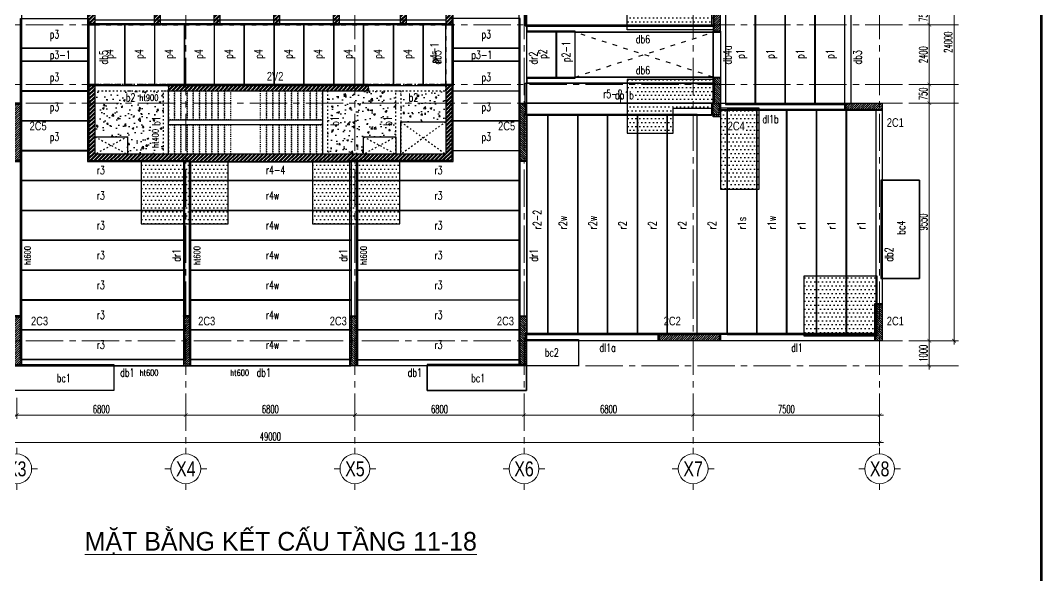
# Model space of a CAD drawing. Header units: inches. Extents: x 702521 to 902657, y -347283 to -213533.
# Drawn here: x 745979 to 787080, y -255398 to -233088 of the extents above; entities that cross this region are included whole.
import ezdxf
from ezdxf.enums import TextEntityAlignment as Align

# ---------------------------------------------------------------- set-up
doc = ezdxf.new("R2010")
doc.units = ezdxf.units.IN
doc.header["$LTSCALE"] = 5
doc.header["$MEASUREMENT"] = 0
for name, pattern in [('ACAD_ISO03W100', [30, 12, -18]), ('CENTER', [2, 1.25, -0.25, 0.25, -0.25]), ('CENTER2', [1.125, 0.75, -0.125, 0.125, -0.125])]:
    doc.linetypes.add(name, pattern=pattern)
doc.layers.get('Defpoints').update_dxf_attribs({"color": 121})
for name, color, linetype, lineweight in [('00-Axes', 9, 'CENTER', 15), ('00-Text', 4, 'Continuous', 20), ('00-XM.Axes', 8, 'CENTER', 15), ('00-XM.Dim', 8, 'Continuous', 15), ('01-Columns', 2, 'Continuous', 25), ('01-Columns-Text', 7, 'Continuous', 20), ('02-Beams', 94, 'Continuous', 25), ('02-Beams-Text', 7, 'Continuous', 20), ('03-Precast', 6, 'Continuous', 25), ('03-Slabs', 5, 'Continuous', 25), ('03-Slabs-Text', 7, 'Continuous', 20)]:
    doc.layers.add(name, color=color, linetype=linetype, lineweight=lineweight)
doc.layers.add('00-Htong', color=9, linetype='Continuous', lineweight=20, plot=False)
doc.styles.add('TDH-CCC-TANG 3-15 S$0$Nam Cong PTS', font='vn_vni.shx', dxfattribs={"width": 0.8})
doc.styles.add('VNAVANTH', font='VHAVAN.TTF')
doc.styles.add('vnsimli 0.7', font='vnsimli.shx', dxfattribs={"width": 0.6})
doc.dimstyles.new('XMT 1-1-150', dxfattribs={"dimscale": 150, "dimtxt": 2.2, "dimasz": 1, "dimexe": 1, "dimexo": 0, "dimgap": 0.5, "dimtad": 1, "dimdec": 0, "dimzin": 0, "dimdsep": 46, "dimtxsty": 'vnsimli 0.7', "dimblk": 'ARCHTICK', "dimcen": 1.5, "dimdle": 1, "dimclrd": 8, "dimclre": 8, "dimclrt": 115, "dimadec": 0, "dimazin": 0, "dimtfac": 1, "dimtdec": 0, "dimtofl": 0, "dimtmove": 0, "dimatfit": 3, "dimfxl": 0.18, "dimtolj": 1, "dimtzin": 0, "dimarcsym": 0})
pattern_1 = [(45, (-731528.65, 291513.07), (-79.549513, 79.549513), []), (45, (-731475.62, 291513.07), (-79.549513, 79.549513), [])]
pattern_2 = [(180, (1512057.3, 0), (-78.125, 156.25), [0, -156.25])]
pattern_3 = [(50, (0, 0), (717.2602, -62.75213), [75, -825]), (355, (0, 0), (-138.7513, 752.1921), [60, -660]), (100.4514, (59.8, -5.2), (578.5094, 689.43954), [63.7402, -701.1421]), (46.1842, (0, 200), (1067.241, -165.519), [112.5, -1237.5]), (96.6356, (88.9, 186.2), (934.6627, 974.1179), [95.6103, -1051.713]), (351.1842, (0, 200), (934.662, 974.1186), [90, -990]), (21, (100, 150), (596.90705, -402.6189), [75, -825]), (326, (100, 150), (243.3153, 725.15005), [60, -660]), (71.4514, (149.74, 116.45), (840.2226, 322.5305), [63.7402, -701.1421]), (37.5, (0, 0), (12.159855, 332.89385), [0, -652, 0, -670, 0, -662.5]), (7.5, (0, 0), (263.06954, 394.41171), [0, -382, 0, -637, 0, -252.5]), (327.5, (-223, 0), (533.82244, -22.55487), [0, -250, 0, -780, 0, -1035]), (317.5, (-323, 0), (583.18617, 100.10498), [0, -325, 0, -518, 0, -735])]

# ---------------------------------------------------------------- blocks, each defined once
blk = doc.blocks.new('_ArchTick')
at = {"color": 0, "linetype": 'ByBlock', "const_width": 0.15}
blk.add_lwpolyline([(-0.5, -0.5), (0.5, 0.5)], dxfattribs=at)
blk = doc.blocks.new('*D238')
at = {"layer": '00-XM.Dim', "color": 8, "lineweight": -2, "ltscale": 2, "transparency": 16777216}
for p, q in [((14300, -1287), (14300, -2137)), ((21100, -1287), (21100, -2137)), ((14150, -1987), (21250, -1987))]:
    blk.add_line(p, q, dxfattribs=at)
at = {"layer": 'Defpoints', "color": 0, "ltscale": 2, "transparency": 16777216}
for p in [(14300, -1287), (21100, -1287), (21100, -1987)]:
    blk.add_point(p, dxfattribs=at)
at = {"layer": '00-XM.Dim', "color": 8, "lineweight": -2, "ltscale": 2, "transparency": 16777216, "xscale": 150, "yscale": 150, "zscale": 150, "rotation": 180}
blk.add_blockref('_ArchTick', (14300, -1987), dxfattribs=at)
at = {"layer": '00-XM.Dim', "color": 8, "lineweight": -2, "ltscale": 2, "transparency": 16777216, "xscale": 150, "yscale": 150, "zscale": 150}
blk.add_blockref('_ArchTick', (21100, -1987), dxfattribs=at)
at = {"layer": '00-XM.Dim', "color": 115, "ltscale": 2, "transparency": 16777216, "insert": (17700, -1747), "char_height": 330, "attachment_point": 5, "style": 'vnsimli 0.7'}
blk.add_mtext('\\A1;6800', dxfattribs=at)
blk = doc.blocks.new('*D239')
at = {"layer": '00-XM.Dim', "color": 8, "lineweight": -2, "ltscale": 2, "transparency": 16777216}
for p, q in [((21100, -1287), (21100, -2137)), ((27900, -1287), (27900, -2137)), ((20950, -1987), (28050, -1987))]:
    blk.add_line(p, q, dxfattribs=at)
at = {"layer": 'Defpoints', "color": 0, "ltscale": 2, "transparency": 16777216}
for p in [(21100, -1287), (27900, -1287), (27900, -1987)]:
    blk.add_point(p, dxfattribs=at)
at = {"layer": '00-XM.Dim', "color": 8, "lineweight": -2, "ltscale": 2, "transparency": 16777216, "xscale": 150, "yscale": 150, "zscale": 150, "rotation": 180}
blk.add_blockref('_ArchTick', (21100, -1987), dxfattribs=at)
at = {"layer": '00-XM.Dim', "color": 8, "lineweight": -2, "ltscale": 2, "transparency": 16777216, "xscale": 150, "yscale": 150, "zscale": 150}
blk.add_blockref('_ArchTick', (27900, -1987), dxfattribs=at)
at = {"layer": '00-XM.Dim', "color": 115, "ltscale": 2, "transparency": 16777216, "insert": (24500, -1747), "char_height": 330, "attachment_point": 5, "style": 'vnsimli 0.7'}
blk.add_mtext('\\A1;6800', dxfattribs=at)
blk = doc.blocks.new('*D240')
at = {"layer": '00-XM.Dim', "color": 8, "lineweight": -2, "ltscale": 2, "transparency": 16777216}
for p, q in [((27900, -1287), (27900, -2137)), ((34700, -1287), (34700, -2137)), ((27750, -1987), (34850, -1987))]:
    blk.add_line(p, q, dxfattribs=at)
at = {"layer": 'Defpoints', "color": 0, "ltscale": 2, "transparency": 16777216}
for p in [(27900, -1287), (34700, -1287), (34700, -1987)]:
    blk.add_point(p, dxfattribs=at)
at = {"layer": '00-XM.Dim', "color": 8, "lineweight": -2, "ltscale": 2, "transparency": 16777216, "xscale": 150, "yscale": 150, "zscale": 150, "rotation": 180}
blk.add_blockref('_ArchTick', (27900, -1987), dxfattribs=at)
at = {"layer": '00-XM.Dim', "color": 8, "lineweight": -2, "ltscale": 2, "transparency": 16777216, "xscale": 150, "yscale": 150, "zscale": 150}
blk.add_blockref('_ArchTick', (34700, -1987), dxfattribs=at)
at = {"layer": '00-XM.Dim', "color": 115, "ltscale": 2, "transparency": 16777216, "insert": (31300, -1747), "char_height": 330, "attachment_point": 5, "style": 'vnsimli 0.7'}
blk.add_mtext('\\A1;6800', dxfattribs=at)
blk = doc.blocks.new('*D241')
at = {"layer": '00-XM.Dim', "color": 8, "lineweight": -2, "ltscale": 2, "transparency": 16777216}
for p, q in [((34700, -1287), (34700, -2137)), ((41500, -1287), (41500, -2137)), ((34550, -1987), (41650, -1987))]:
    blk.add_line(p, q, dxfattribs=at)
at = {"layer": 'Defpoints', "color": 0, "ltscale": 2, "transparency": 16777216}
for p in [(34700, -1287), (41500, -1287), (41500, -1987)]:
    blk.add_point(p, dxfattribs=at)
at = {"layer": '00-XM.Dim', "color": 8, "lineweight": -2, "ltscale": 2, "transparency": 16777216, "xscale": 150, "yscale": 150, "zscale": 150, "rotation": 180}
blk.add_blockref('_ArchTick', (34700, -1987), dxfattribs=at)
at = {"layer": '00-XM.Dim', "color": 8, "lineweight": -2, "ltscale": 2, "transparency": 16777216, "xscale": 150, "yscale": 150, "zscale": 150}
blk.add_blockref('_ArchTick', (41500, -1987), dxfattribs=at)
at = {"layer": '00-XM.Dim', "color": 115, "ltscale": 2, "transparency": 16777216, "insert": (38100, -1747), "char_height": 330, "attachment_point": 5, "style": 'vnsimli 0.7'}
blk.add_mtext('\\A1;6800', dxfattribs=at)
blk = doc.blocks.new('*D242')
at = {"layer": '00-XM.Dim', "color": 8, "lineweight": -2, "ltscale": 2, "transparency": 16777216}
for p, q in [((41500, -1287), (41500, -2137)), ((49000, -1287), (49000, -2137)), ((41350, -1987), (49150, -1987))]:
    blk.add_line(p, q, dxfattribs=at)
at = {"layer": 'Defpoints', "color": 0, "ltscale": 2, "transparency": 16777216}
for p in [(41500, -1287), (49000, -1287), (49000, -1987)]:
    blk.add_point(p, dxfattribs=at)
at = {"layer": '00-XM.Dim', "color": 8, "lineweight": -2, "ltscale": 2, "transparency": 16777216, "xscale": 150, "yscale": 150, "zscale": 150, "rotation": 180}
blk.add_blockref('_ArchTick', (41500, -1987), dxfattribs=at)
at = {"layer": '00-XM.Dim', "color": 8, "lineweight": -2, "ltscale": 2, "transparency": 16777216, "xscale": 150, "yscale": 150, "zscale": 150}
blk.add_blockref('_ArchTick', (49000, -1987), dxfattribs=at)
at = {"layer": '00-XM.Dim', "color": 115, "ltscale": 2, "transparency": 16777216, "insert": (45250, -1747), "char_height": 330, "attachment_point": 5, "style": 'vnsimli 0.7'}
blk.add_mtext('\\A1;7500', dxfattribs=at)
blk = doc.blocks.new('*D243')
at = {"layer": '00-XM.Dim', "color": 8, "lineweight": -2, "ltscale": 2, "transparency": 16777216}
for p, q in [((0, -2596), (0, -3237)), ((49000, -2596), (49000, -3237)), ((-150, -3087), (49150, -3087))]:
    blk.add_line(p, q, dxfattribs=at)
at = {"layer": 'Defpoints', "color": 0, "ltscale": 2, "transparency": 16777216}
for p in [(0, -2596), (49000, -2596), (49000, -3087)]:
    blk.add_point(p, dxfattribs=at)
at = {"layer": '00-XM.Dim', "color": 8, "lineweight": -2, "ltscale": 2, "transparency": 16777216, "xscale": 150, "yscale": 150, "zscale": 150, "rotation": 180}
blk.add_blockref('_ArchTick', (0, -3087), dxfattribs=at)
at = {"layer": '00-XM.Dim', "color": 8, "lineweight": -2, "ltscale": 2, "transparency": 16777216, "xscale": 150, "yscale": 150, "zscale": 150}
blk.add_blockref('_ArchTick', (49000, -3087), dxfattribs=at)
at = {"layer": '00-XM.Dim', "color": 115, "ltscale": 2, "transparency": 16777216, "insert": (24500, -2847), "char_height": 330, "attachment_point": 5, "style": 'vnsimli 0.7'}
blk.add_mtext('\\A1;49000', dxfattribs=at)
blk = doc.blocks.new('*D260')
at = {"layer": '00-XM.Dim', "color": 8, "lineweight": -2, "ltscale": 2, "transparency": 16777216}
for p, q in [((50295, 1000), (51145, 1000)), ((50995, -150), (50995, 1150)), ((50295, 0), (51145, 0))]:
    blk.add_line(p, q, dxfattribs=at)
at = {"layer": 'Defpoints', "color": 0, "ltscale": 2, "transparency": 16777216}
for p in [(50295, 1000), (50995, 1000), (50295, 0)]:
    blk.add_point(p, dxfattribs=at)
at = {"layer": '00-XM.Dim', "color": 8, "lineweight": -2, "ltscale": 2, "transparency": 16777216, "xscale": 150, "yscale": 150, "zscale": 150}
for p, rotation in [((50995, 1000), 90), ((50995, 0), 270)]:
    blk.add_blockref('_ArchTick', p, dxfattribs=dict(at, rotation=rotation))
at = {"layer": '00-XM.Dim', "color": 115, "ltscale": 2, "transparency": 16777216, "insert": (50755, 500), "char_height": 330, "attachment_point": 5, "rotation": 90, "style": 'vnsimli 0.7'}
blk.add_mtext('\\A1;1000', dxfattribs=at)
blk = doc.blocks.new('*D261')
at = {"layer": '00-XM.Dim', "color": 8, "lineweight": -2, "ltscale": 2, "transparency": 16777216}
for p, q in [((50995, 850), (50995, 10700)), ((50295, 10550), (51145, 10550)), ((50295, 1000), (51145, 1000))]:
    blk.add_line(p, q, dxfattribs=at)
at = {"layer": 'Defpoints', "color": 0, "ltscale": 2, "transparency": 16777216}
for p in [(50295, 10550), (50995, 10550), (50295, 1000)]:
    blk.add_point(p, dxfattribs=at)
at = {"layer": '00-XM.Dim', "color": 8, "lineweight": -2, "ltscale": 2, "transparency": 16777216, "xscale": 150, "yscale": 150, "zscale": 150}
for p, rotation in [((50995, 10550), 90), ((50995, 1000), 270)]:
    blk.add_blockref('_ArchTick', p, dxfattribs=dict(at, rotation=rotation))
at = {"layer": '00-XM.Dim', "color": 115, "ltscale": 2, "transparency": 16777216, "insert": (50755, 5775), "char_height": 330, "attachment_point": 5, "rotation": 90, "style": 'vnsimli 0.7'}
blk.add_mtext('\\A1;9550', dxfattribs=at)
blk = doc.blocks.new('*D262')
at = {"layer": '00-XM.Dim', "color": 8, "lineweight": -2, "ltscale": 2, "transparency": 16777216}
for p, q in [((50295, 11300), (51145, 11300)), ((50995, 10400), (50995, 11450)), ((50295, 10550), (51145, 10550))]:
    blk.add_line(p, q, dxfattribs=at)
at = {"layer": 'Defpoints', "color": 0, "ltscale": 2, "transparency": 16777216}
for p in [(50295, 11300), (50995, 11300), (50295, 10550)]:
    blk.add_point(p, dxfattribs=at)
at = {"layer": '00-XM.Dim', "color": 8, "lineweight": -2, "ltscale": 2, "transparency": 16777216, "xscale": 150, "yscale": 150, "zscale": 150}
for p, rotation in [((50995, 11300), 90), ((50995, 10550), 270)]:
    blk.add_blockref('_ArchTick', p, dxfattribs=dict(at, rotation=rotation))
at = {"layer": '00-XM.Dim', "color": 115, "ltscale": 2, "transparency": 16777216, "insert": (50755, 10925), "char_height": 330, "attachment_point": 5, "rotation": 90, "style": 'vnsimli 0.7'}
blk.add_mtext('\\A1;750', dxfattribs=at)
blk = doc.blocks.new('*D263')
at = {"layer": '00-XM.Dim', "color": 8, "lineweight": -2, "ltscale": 2, "transparency": 16777216}
for p, q in [((50295, 13700), (51145, 13700)), ((50995, 11150), (50995, 13850)), ((50295, 11300), (51145, 11300))]:
    blk.add_line(p, q, dxfattribs=at)
at = {"layer": 'Defpoints', "color": 0, "ltscale": 2, "transparency": 16777216}
for p in [(50295, 13700), (50995, 13700), (50295, 11300)]:
    blk.add_point(p, dxfattribs=at)
at = {"layer": '00-XM.Dim', "color": 8, "lineweight": -2, "ltscale": 2, "transparency": 16777216, "xscale": 150, "yscale": 150, "zscale": 150}
for p, rotation in [((50995, 13700), 90), ((50995, 11300), 270)]:
    blk.add_blockref('_ArchTick', p, dxfattribs=dict(at, rotation=rotation))
at = {"layer": '00-XM.Dim', "color": 115, "ltscale": 2, "transparency": 16777216, "insert": (50755, 12500), "char_height": 330, "attachment_point": 5, "rotation": 90, "style": 'vnsimli 0.7'}
blk.add_mtext('\\A1;2400', dxfattribs=at)
blk = doc.blocks.new('*D264')
at = {"layer": '00-XM.Dim', "color": 8, "lineweight": -2, "ltscale": 2, "transparency": 16777216}
for p, q in [((50295, 14450), (51145, 14450)), ((50995, 13550), (50995, 14600)), ((50295, 13700), (51145, 13700))]:
    blk.add_line(p, q, dxfattribs=at)
at = {"layer": 'Defpoints', "color": 0, "ltscale": 2, "transparency": 16777216}
for p in [(50295, 14450), (50995, 14450), (50295, 13700)]:
    blk.add_point(p, dxfattribs=at)
at = {"layer": '00-XM.Dim', "color": 8, "lineweight": -2, "ltscale": 2, "transparency": 16777216, "xscale": 150, "yscale": 150, "zscale": 150}
for p, rotation in [((50995, 14450), 90), ((50995, 13700), 270)]:
    blk.add_blockref('_ArchTick', p, dxfattribs=dict(at, rotation=rotation))
at = {"layer": '00-XM.Dim', "color": 115, "ltscale": 2, "transparency": 16777216, "insert": (50755, 14075), "char_height": 330, "attachment_point": 5, "rotation": 90, "style": 'vnsimli 0.7'}
blk.add_mtext('\\A1;750', dxfattribs=at)
blk = doc.blocks.new('*D267')
at = {"layer": '00-XM.Dim', "color": 8, "lineweight": -2, "ltscale": 2, "transparency": 16777216}
for p, q in [((51995, 850), (51995, 25150)), ((52171, 25000), (51845, 25000)), ((52171, 1000), (51845, 1000))]:
    blk.add_line(p, q, dxfattribs=at)
at = {"layer": 'Defpoints', "color": 0, "ltscale": 2, "transparency": 16777216}
for p in [(51995, 25000), (52171, 25000), (52171, 1000)]:
    blk.add_point(p, dxfattribs=at)
at = {"layer": '00-XM.Dim', "color": 8, "lineweight": -2, "ltscale": 2, "transparency": 16777216, "xscale": 150, "yscale": 150, "zscale": 150}
for p, rotation in [((51995, 25000), 90), ((51995, 1000), 270)]:
    blk.add_blockref('_ArchTick', p, dxfattribs=dict(at, rotation=rotation))
at = {"layer": '00-XM.Dim', "color": 115, "ltscale": 2, "transparency": 16777216, "insert": (51755, 13000), "char_height": 330, "attachment_point": 5, "rotation": 90, "style": 'vnsimli 0.7'}
blk.add_mtext('\\A1;24000', dxfattribs=at)
blk = doc.blocks.new('TDH-CCC-TANG 3-15 S$0$KH')
for p, q in [((0, 700), (0, 500)), ((-500, 0), (-700, 0)), ((700, 0), (500, 0)), ((0, -500), (0, -700))]:
    blk.add_line(p, q)
at = {"extrusion": (0, 0, -1)}
blk.add_ellipse((0, 0), major_axis=(-500, 0), ratio=1, start_param=-0.000041, end_param=6.283144, dxfattribs=at)
at = {"color": 1, "style": 'TDH-CCC-TANG 3-15 S$0$Nam Cong PTS', "width": 0.8}
blk.add_attdef('TRUC', text='', height=250, dxfattribs=at).set_placement((0, 0), align=Align.MIDDLE_CENTER)
blk = doc.blocks.new('V3')
at = {"layer": '01-Columns'}
h = blk.add_hatch(dxfattribs=at)
h.set_pattern_fill('ANSI31', color=252, scale=500, style=0)
h.set_pattern_definition([(45, (-6000, -14700), (-44.19417, 44.19417), [])])
h.paths.add_polyline_path([(300, 0), (300, 2000), (0, 2000), (0, 0)])
blk.add_lwpolyline([(300, 0), (300, 2000), (0, 2000), (0, 0)], close=True, dxfattribs=at)
blk = doc.blocks.new('V5')
at = {"layer": '01-Columns'}
h = blk.add_hatch(dxfattribs=at)
h.set_pattern_fill('ANSI31', color=252, scale=500, style=0)
h.set_pattern_definition([(45, (-6000, -14350), (-44.19417, 44.19417), [])])
h.paths.add_polyline_path([(300, 0), (300, 2350), (0, 2350), (0, 0)])
blk.add_lwpolyline([(300, 0), (300, 2350), (0, 2350), (0, 0)], close=True, dxfattribs=at)
blk = doc.blocks.new('v1')
at = {"layer": '01-Columns'}
h = blk.add_hatch(dxfattribs=at)
h.set_pattern_fill('ANSI31', color=252, scale=500, style=0)
h.set_pattern_definition([(45, (-6000, -14700), (-44.19417, 44.19417), [])])
h.paths.add_polyline_path([(300, 0), (300, 1500), (0, 1500), (0, 0)])
blk.add_lwpolyline([(300, 0), (300, 1500), (0, 1500), (0, 0)], close=True, dxfattribs=at)
blk = doc.blocks.new('V2')
at = {"layer": '01-Columns'}
h = blk.add_hatch(dxfattribs=at)
h.set_pattern_fill('ANSI31', color=252, scale=500, angle=-90, style=0)
h.set_pattern_definition([(315, (-14700, 6300), (44.19417, 44.19417), [])])
h.paths.add_polyline_path([(0, 0), (2500, 0), (2500, 300), (0, 300)])
blk.add_lwpolyline([(0, 0), (2500, 0), (2500, 300), (0, 300)], close=True, dxfattribs=at)
blk = doc.blocks.new('MB. 11-18')
at = {"layer": '01-Columns', "ltscale": 2}
h = blk.add_hatch(dxfattribs=at)
h.set_pattern_fill('ANSI32', color=252, scale=300)
h.set_pattern_definition(pattern_1)
h.paths.add_polyline_path([(19825, 16500), (19825, 13700), (20075, 13700), (20075, 16500), (22225, 16500), (22225, 13700), (22475, 13700), (22475, 16500), (24625, 16500), (24625, 13700), (24875, 13700), (24875, 16500), (27025, 16500), (27025, 13700), (27275, 13700), (27275, 16500), (29725, 16500), (29725, 13700), (29975, 13700), (29975, 16500), (31550, 16500), (31550, 13700), (31850, 13700), (31850, 16800), (17150, 16800), (17150, 13700), (17450, 13700), (17450, 16500)])
at = {"layer": '01-Columns'}
h = blk.add_hatch(dxfattribs=at)
h.set_pattern_fill('ANSI31', color=252, scale=500, angle=180, style=0)
h.set_pattern_definition([(45, (36200, -1300), (-44.19417, 44.19417), [])])
h.paths.add_polyline_path([(42600, 13400), (42600, 15000), (42300, 15000), (42300, 13400)])
h = blk.add_hatch(dxfattribs=at)
h.set_pattern_fill('ANSI31', color=252, scale=500, angle=180, style=0)
h.set_pattern_definition([(315, (36200, 26300), (-44.19417, -44.19417), [])])
h.paths.add_polyline_path([(42600, 11600), (42600, 10000), (42300, 10000), (42300, 11600)])
at = {"layer": '01-Columns', "ltscale": 2}
h = blk.add_hatch(dxfattribs=at)
h.set_pattern_fill('ANSI32', color=252, scale=300)
h.set_pattern_definition(pattern_1)
h.paths.add_polyline_path([(17450, 11300), (17150, 11300), (17150, 8200), (31850, 8200), (31850, 11300), (31550, 11300), (31550, 8500), (17450, 8500)])
h = blk.add_hatch(dxfattribs=at)
h.set_pattern_fill('ANSI32', color=252, scale=300)
h.set_pattern_definition(pattern_1)
h.paths.add_polyline_path([(20400, 11300), (20400, 11050), (28450, 11050), (28450, 11300)])
at = {"layer": '00-Axes', "linetype": 'CENTER2', "ltscale": 400}
for p, q in [((21100, 28128.2), (21100, -3307)), ((27900, 28128.2), (27900, -3307)), ((34700, 28128.2), (34700, -3307)), ((41500, 28128.2), (41500, -3307)), ((49000, 28128.2), (49000, -3307)), ((52171.2, 13700), (-3270.6, 13700)), ((52171.2, 11300), (-3270.6, 11300)), ((52171.2, 10550), (-3270.6, 10550)), ((52171.2, 1000), (-3270.6, 1000)), ((52171.2, 0), (-3270.6, 0))]:
    blk.add_line(p, q, dxfattribs=at)
at = {"layer": '01-Columns', "color": 37}
for points in [[(19825, 16500), (19825, 13700), (20075, 13700), (20075, 16500)], [(22225, 16500), (22225, 13700), (22475, 13700), (22475, 16500)], [(24625, 16500), (24625, 13700), (24875, 13700), (24875, 16500)], [(27025, 16500), (27025, 13700), (27275, 13700), (27275, 16500)], [(29725, 16500), (29725, 13700), (29975, 13700), (29975, 16500)], [(31550, 16500), (31550, 13700), (31850, 13700), (31850, 16800)], [(17150, 16800), (17150, 13700), (17450, 13700), (17450, 16500)]]:
    blk.add_lwpolyline(points, dxfattribs=at)
at = {"layer": '01-Columns'}
for points in [[(42600, 13400), (42600, 15000), (42300, 15000), (42300, 13400)], [(42600, 11600), (42600, 10000), (42300, 10000), (42300, 11600)]]:
    blk.add_lwpolyline(points, close=True, dxfattribs=at)
at = {"layer": '01-Columns', "color": 37}
for points in [[(17450, 11300), (17150, 11300), (17150, 8200), (31850, 8200), (31850, 11300), (31550, 11300), (31550, 8500), (17450, 8500)], [(20400, 11300), (20400, 11050), (28450, 11050), (28450, 11300)]]:
    blk.add_lwpolyline(points, close=True, dxfattribs=at)
at = {"layer": '00-Text'}
ref = blk.add_blockref('TDH-CCC-TANG 3-15 S$0$KH', (14300, -4147), dxfattribs=dict(at, xscale=1.199999999953434, yscale=1.200000000011642, zscale=1.2))
ref.add_attrib('TRUC', 'X3', dxfattribs={"layer": '0', "color": 1, "height": 600, "style": 'TDH-CCC-TANG 3-15 S$0$Nam Cong PTS', "width": 0.8}).set_placement((14300, -4147), align=Align.MIDDLE_CENTER)
ref = blk.add_blockref('TDH-CCC-TANG 3-15 S$0$KH', (21100, -4147), dxfattribs=dict(at, xscale=1.199999999953434, yscale=1.200000000011642, zscale=1.2))
ref.add_attrib('TRUC', 'X4', dxfattribs={"layer": '0', "color": 1, "height": 600, "style": 'TDH-CCC-TANG 3-15 S$0$Nam Cong PTS', "width": 0.8}).set_placement((21100, -4147), align=Align.MIDDLE_CENTER)
ref = blk.add_blockref('TDH-CCC-TANG 3-15 S$0$KH', (27900, -4147), dxfattribs=dict(at, xscale=1.199999999953434, yscale=1.200000000011642, zscale=1.2))
ref.add_attrib('TRUC', 'X5', dxfattribs={"layer": '0', "color": 1, "height": 600, "style": 'TDH-CCC-TANG 3-15 S$0$Nam Cong PTS', "width": 0.8}).set_placement((27900, -4147), align=Align.MIDDLE_CENTER)
ref = blk.add_blockref('TDH-CCC-TANG 3-15 S$0$KH', (34700, -4147), dxfattribs=dict(at, xscale=1.199999999953434, yscale=1.200000000011642, zscale=1.2))
ref.add_attrib('TRUC', 'X6', dxfattribs={"layer": '0', "color": 1, "height": 600, "style": 'TDH-CCC-TANG 3-15 S$0$Nam Cong PTS', "width": 0.8}).set_placement((34700, -4147), align=Align.MIDDLE_CENTER)
ref = blk.add_blockref('TDH-CCC-TANG 3-15 S$0$KH', (41500, -4147), dxfattribs=dict(at, xscale=1.199999999953434, yscale=1.200000000011642, zscale=1.2))
ref.add_attrib('TRUC', 'X7', dxfattribs={"layer": '0', "color": 1, "height": 600, "style": 'TDH-CCC-TANG 3-15 S$0$Nam Cong PTS', "width": 0.8}).set_placement((41500, -4147), align=Align.MIDDLE_CENTER)
ref = blk.add_blockref('TDH-CCC-TANG 3-15 S$0$KH', (49000, -4147), dxfattribs=dict(at, xscale=1.199999999953434, yscale=1.200000000011642, zscale=1.2))
ref.add_attrib('TRUC', 'X8', dxfattribs={"layer": '0', "color": 1, "height": 600, "style": 'TDH-CCC-TANG 3-15 S$0$Nam Cong PTS', "width": 0.8}).set_placement((49000, -4147), align=Align.MIDDLE_CENTER)
at = {"layer": '01-Columns'}
for name, p in [('V5', (14200, 8200)), ('V3', (14200, 0)), ('V3', (21000, 0))]:
    blk.add_blockref(name, p, dxfattribs=at)
at = {"layer": '01-Columns', "xscale": -1}
for name, p in [('V5', (34800, 8200)), ('v1', (49100, 1000)), ('V3', (28000, 0)), ('V3', (34800, 0)), ('V2', (42600, 1000))]:
    blk.add_blockref(name, p, dxfattribs=at)
at = {"layer": '01-Columns', "xscale": -1, "rotation": 90}
blk.add_blockref('v1', (49100, 10550), dxfattribs=at)
at = {"layer": '00-XM.Dim', "ltscale": 2}
for base, p1, p2, picture, middle in [((51995.2, 25000), (52171.2, 1000), (52171.2, 25000), '*D267', (51755.2, 13000)), ((50995.4, 14450), (50295.4, 13700), (50295.4, 14450), '*D264', (50755.4, 14075)), ((50995.4, 13700), (50295.4, 11300), (50295.4, 13700), '*D263', (50755.4, 12500)), ((50995.4, 11300), (50295.4, 10550), (50295.4, 11300), '*D262', (50755.4, 10925)), ((50995.4, 10550), (50295.4, 1000), (50295.4, 10550), '*D261', (50755.4, 5775)), ((50995.4, 1000), (50295.4, 0), (50295.4, 1000), '*D260', (50755.4, 500))]:
    dim = blk.add_linear_dim(base=base, p1=p1, p2=p2, angle=90, dimstyle='XMT 1-1-150', dxfattribs=at)
    dim.commit()
    dim.dimension.update_dxf_attribs({"geometry": picture, "text_midpoint": middle})
for base, p1, p2, picture, middle in [((21100, -1987), (14300, -1287), (21100, -1287), '*D238', (17700, -1747)), ((27900, -1987), (21100, -1287), (27900, -1287), '*D239', (24500, -1747)), ((34700, -1987), (27900, -1287), (34700, -1287), '*D240', (31300, -1747)), ((41500, -1987), (34700, -1287), (41500, -1287), '*D241', (38100, -1747)), ((49000, -1987), (41500, -1287), (49000, -1287), '*D242', (45250, -1747)), ((49000, -3087.4), (0, -2596.4), (49000, -2596.4), '*D243', (24500, -2847.4))]:
    dim = blk.add_linear_dim(base=base, p1=p1, p2=p2, dimstyle='XMT 1-1-150', dxfattribs=at)
    dim.commit()
    dim.dimension.update_dxf_attribs({"geometry": picture, "text_midpoint": middle})

msp = doc.modelspace()

# ---------------------------------------------------------------- hatches: boundary and pattern name
at = {"layer": '03-Slabs'}
h = msp.add_hatch(dxfattribs=at)
h.set_pattern_fill('DOTS', color=252, scale=2500, style=0)
h.set_pattern_definition([(180, (1512057.3, -468926.13), (-78.125, -156.25), [0, -156.25])])
h.paths.add_polyline_path([(772229, -232313), (773829, -232313), (773829, -233463), (772229, -233463), (770379, -233463), (770379, -231313), (772229, -231313)])
h = msp.add_hatch(dxfattribs=at)
h.set_pattern_fill('DOTS', color=252, scale=2500, style=0)
h.set_pattern_definition(pattern_2)
h.paths.add_polyline_path([(772229, -236613), (773829, -236613), (773829, -235463), (772229, -235463), (770379, -235463), (770379, -237613), (772229, -237613)])
at = {"layer": '03-Slabs', "ltscale": 2}
h = msp.add_hatch(dxfattribs=at)
h.set_pattern_fill('AR-CONC', color=252, scale=100, style=0)
h.set_pattern_definition(pattern_3)
h.paths.add_polyline_path([(751729, -235913), (748979, -235913), (748979, -236413), (751729, -236413)])
h.paths.add_polyline_path([(751729, -236413), (748979, -236413), (748979, -237763), (750279, -237763), (750279, -238463), (751729, -238463)])
h = msp.add_hatch(dxfattribs=at)
h.set_pattern_fill('AR-CONC', color=252, scale=100, style=0)
h.set_pattern_definition(pattern_3)
h.paths.add_polyline_path([(759429, -235913), (758329, -235913), (758329, -236413), (759429, -236413)])
h.paths.add_polyline_path([(761079, -235913), (759979, -235913), (759429, -235913), (759429, -236413), (761079, -236413)])
h.paths.add_polyline_path([(761079, -236413), (759429, -236413), (759429, -238463), (759779, -238463), (759779, -237763), (761079, -237763)])
h.paths.add_polyline_path([(759429, -236413), (758329, -236413), (758329, -238463), (759429, -238463)])
h.paths.add_polyline_path([(763079, -236413), (761279, -236413), (761279, -237163), (763079, -237163)])
h.paths.add_polyline_path([(763079, -235913), (761279, -235913), (761279, -236413), (763079, -236413)])
at = {"layer": '03-Slabs'}
h = msp.add_hatch(dxfattribs=at)
h.set_pattern_fill('DOTS', color=252, scale=2500, style=0)
h.set_pattern_definition(pattern_2)
h.paths.add_polyline_path([(774129, -239863), (775679, -239863), (775679, -236613), (774129, -236613)])
h = msp.add_hatch(dxfattribs=at)
h.set_pattern_fill('DOTS', color=252, scale=2500, style=0)
h.paths.add_polyline_path([(750829, -241263), (754329, -241263), (754329, -238765), (750829, -238765)])
h = msp.add_hatch(dxfattribs=at)
h.set_pattern_fill('DOTS', color=252, scale=2500, style=0)
h.paths.add_polyline_path([(757729, -241263), (761229, -241263), (761229, -238763), (757729, -238763)])
h = msp.add_hatch(dxfattribs=at)
h.set_pattern_fill('DOTS', color=252, scale=2500, style=0)
h.set_pattern_definition(pattern_2)
h.paths.add_polyline_path([(777479, -245763), (780429, -245763), (780429, -243363), (777479, -243363)])

# ---------------------------------------------------------------- linework, layer by layer
at = {"ltscale": 2, "const_width": 100}
msp.add_lwpolyline([(724030, -213583), (787030, -213583), (787030, -258133), (724030, -258133)], close=True, dxfattribs=at)
at = {"layer": '02-Beams'}
for points in [[(746029, -232473), (745729, -232473), (745729, -236453), (746029, -236453)], [(766029, -232473), (766329, -232473), (766329, -236453), (766029, -236453)], [(779129, -232473), (779369, -232473), (779369, -236453), (779129, -236453)], [(748979, -233223), (748679, -233223), (748679, -235703), (748979, -235703)], [(748979, -233063), (763079, -233063), (763079, -233263), (748979, -233263)], [(763079, -233223), (763379, -233223), (763379, -235703), (763079, -235703)], [(773829, -233523), (774129, -233523), (774129, -235403), (773829, -235403)], [(766289, -236913), (766289, -236413), (773769, -236413), (773769, -236913)], [(780389, -236673), (780629, -236673), (780629, -244503), (780389, -244503)], [(746029, -238723), (745729, -238723), (745729, -245003), (746029, -245003)], [(752829, -238723), (752529, -238723), (752529, -245003), (752829, -245003)], [(759229, -238723), (759529, -238723), (759529, -245003), (759229, -245003)], [(759229, -238723), (759529, -238723), (759529, -245003), (759229, -245003)], [(766029, -238723), (766329, -238723), (766329, -245003), (766029, -245003)], [(766289, -245963), (766289, -245663), (771669, -245663), (771669, -245963)], [(774089, -245963), (774089, -245663), (780369, -245663), (780369, -245963)], [(752569, -246963), (752569, -246723), (745989, -246723), (745989, -246963)], [(759269, -246963), (759269, -246723), (752789, -246723), (752789, -246963)], [(759489, -246963), (759489, -246723), (766069, -246723), (766069, -246963)]]:
    msp.add_lwpolyline(points, close=True, dxfattribs=at)
at = {"layer": '02-Beams', "elevation": 0}
for points in [[(766349, -233563), (766349, -233323), (773859, -233323), (773859, -233563)], [(766349, -235603), (766349, -235363), (773859, -235363), (773859, -235603)], [(774089, -236713), (774089, -236413), (779169, -236413), (779169, -236713)]]:
    msp.add_lwpolyline(points, close=True, dxfattribs=at)
at = {"layer": '02-Beams', "linetype": 'ACAD_ISO03W100'}
for points in [[(751929, -235913), (751929, -235663), (748939, -235663), (748939, -235913)], [(751729, -235913), (751929, -235913), (751929, -238463), (751729, -238463)], [(758129, -235913), (758329, -235913), (758329, -238463), (758129, -238463)], [(763079, -235913), (763079, -235663), (759979, -235663), (759979, -235913)], [(761079, -235913), (761279, -235913), (761279, -238463), (761079, -238463)]]:
    msp.add_lwpolyline(points, close=True, dxfattribs=at)
at = {"layer": '03-Precast', "color": 252, "elevation": 0}
for points in [[(772229, -232313), (773829, -232313), (773829, -233463), (772229, -233463), (770379, -233463), (770379, -231313), (772229, -231313)], [(768279, -233563), (773829, -233563), (773829, -235363), (768279, -235363)], [(772229, -236613), (773829, -236613), (773829, -235463), (772229, -235463), (770379, -235463), (770379, -237613), (772229, -237613)], [(774129, -239863), (775679, -239863), (775679, -236613), (774129, -236613)], [(750829, -241263), (754329, -241263), (754329, -238765), (750829, -238765)], [(757729, -241263), (761229, -241263), (761229, -238763), (757729, -238763)], [(777479, -245763), (780429, -245763), (780429, -243363), (777479, -243363)]]:
    msp.add_lwpolyline(points, close=True, dxfattribs=at)
at = {"layer": '03-Precast'}
for points in [[(766279, -232515), (766279, -233261), (773779, -233261), (773779, -232515), (766279, -232515)], [(766279, -232515), (766279, -233311), (773879, -233311), (773879, -232515), (766279, -232515)], [(774333, -236463), (775529, -236463), (775529, -232463), (774333, -232463), (774333, -236463)], [(775533, -236463), (776729, -236463), (776729, -232463), (775533, -232463), (775533, -236463)], [(776733, -236463), (777929, -236463), (777929, -232463), (776733, -232463), (776733, -236463)], [(777933, -236463), (779129, -236463), (779129, -232463), (777933, -232463), (777933, -236463)], [(748729, -233005), (748729, -234201), (745979, -234201), (745979, -233005), (748729, -233005)], [(763329, -233005), (763329, -234201), (766079, -234201), (766079, -233005), (763329, -233005)], [(748729, -234205), (748729, -234721), (745979, -234721), (745979, -234205), (748729, -234205)], [(763329, -234205), (763329, -234721), (766079, -234721), (766079, -234205), (763329, -234205)], [(748729, -234725), (748729, -235921), (745979, -235921), (745979, -234725), (748729, -234725)], [(763329, -234725), (763329, -235921), (766079, -235921), (766079, -234725), (763329, -234725)], [(766279, -236411), (766279, -235615), (773879, -235615), (773879, -236411), (766279, -236411)], [(748729, -235925), (748729, -237121), (745979, -237121), (745979, -235925), (748729, -235925)], [(763329, -235925), (763329, -237121), (766079, -237121), (766079, -235925), (763329, -235925)], [(775587, -236663), (774391, -236663), (774391, -245713), (775587, -245713), (775587, -236663)], [(776787, -236663), (775591, -236663), (775591, -245713), (776787, -245713), (776787, -236663)], [(777987, -236663), (776791, -236663), (776791, -245713), (777987, -245713), (777987, -236663)], [(779187, -236663), (777991, -236663), (777991, -245713), (779187, -245713), (779187, -236663)], [(780387, -236663), (779191, -236663), (779191, -245713), (780387, -245713), (780387, -236663)], [(748729, -237125), (748729, -238321), (745979, -238321), (745979, -237125), (748729, -237125)], [(763329, -237125), (763329, -238321), (766079, -238321), (766079, -237125), (763329, -237125)], [(767187, -236863), (766341, -236863), (766341, -245713), (767187, -245713), (767187, -236863)], [(768387, -236863), (767191, -236863), (767191, -245713), (768387, -245713), (768387, -236863)], [(769587, -236863), (768391, -236863), (768391, -245713), (769587, -245713), (769587, -236863)], [(770787, -236863), (769591, -236863), (769591, -245713), (770787, -245713), (770787, -236863)], [(771987, -236863), (770791, -236863), (770791, -245713), (771987, -245713), (771987, -236863)], [(773187, -236863), (771991, -236863), (771991, -245713), (773187, -245713), (773187, -236863)], [(759279, -238765), (759279, -239521), (752779, -239521), (752779, -238765), (759279, -238765)], [(752579, -239525), (752579, -240721), (745979, -240721), (745979, -239525), (752579, -239525)], [(759279, -239525), (759279, -240721), (752779, -240721), (752779, -239525), (759279, -239525)], [(759479, -239525), (759479, -240721), (766079, -240721), (766079, -239525), (759479, -239525)], [(752579, -240725), (752579, -241921), (745979, -241921), (745979, -240725), (752579, -240725)], [(759279, -240725), (759279, -241921), (752779, -241921), (752779, -240725), (759279, -240725)], [(759479, -240725), (759479, -241921), (766079, -241921), (766079, -240725), (759479, -240725)], [(752579, -241925), (752579, -243121), (745979, -243121), (745979, -241925), (752579, -241925)], [(759279, -241925), (759279, -243121), (752779, -243121), (752779, -241925), (759279, -241925)], [(759479, -241925), (759479, -243121), (766079, -243121), (766079, -241925), (759479, -241925)], [(752579, -243125), (752579, -244321), (745979, -244321), (745979, -243125), (752579, -243125)], [(759279, -243125), (759279, -244321), (752779, -244321), (752779, -243125), (759279, -243125)], [(759479, -243125), (759479, -244321), (766079, -244321), (766079, -243125), (759479, -243125)], [(752579, -244325), (752579, -245521), (745979, -245521), (745979, -244325), (752579, -244325)], [(759279, -244325), (759279, -245521), (752779, -245521), (752779, -244325), (759279, -244325)], [(759479, -244325), (759479, -245521), (766079, -245521), (766079, -244325), (759479, -244325)], [(752579, -245525), (752579, -246721), (745979, -246721), (745979, -245525), (752579, -245525)], [(759279, -245525), (759279, -246721), (752779, -246721), (752779, -245525), (759279, -245525)], [(759479, -245525), (759479, -246721), (766079, -246721), (766079, -245525), (759479, -245525)]]:
    msp.add_lwpolyline(points, dxfattribs=at)
at = {"layer": '03-Precast', "ltscale": 2}
for points in [[(748979, -233213), (750175, -233213), (750175, -235713), (748979, -235713)], [(750179, -233213), (751375, -233213), (751375, -235713), (750179, -235713)], [(751379, -233213), (752575, -233213), (752575, -235713), (751379, -235713)], [(752579, -233213), (753775, -233213), (753775, -235713), (752579, -235713)], [(753779, -233213), (754975, -233213), (754975, -235713), (753779, -235713)], [(754979, -233213), (756175, -233213), (756175, -235713), (754979, -235713)], [(756179, -233213), (757375, -233213), (757375, -235713), (756179, -235713)], [(757379, -233213), (758575, -233213), (758575, -235713), (757379, -235713)], [(758579, -233213), (759775, -233213), (759775, -235713), (758579, -235713)], [(759779, -233213), (760975, -233213), (760975, -235713), (759779, -235713)], [(760979, -233213), (762175, -233213), (762175, -235713), (760979, -235713)], [(762179, -233213), (763075, -233213), (763075, -235713), (762179, -235713)], [(767525, -233513), (766329, -233513), (766329, -235413), (767525, -235413)], [(774079, -236663), (774387, -236663), (774387, -245713), (773191, -245713), (773191, -236863), (774079, -236863)], [(768426, -246963), (766279, -246963), (766279, -245913), (768426, -245913)], [(745729, -246913), (749729, -246913), (749729, -247963), (745729, -247963)], [(766329, -246913), (762329, -246913), (762329, -247963), (766329, -247963)]]:
    msp.add_lwpolyline(points, close=True, dxfattribs=at)
at = {"layer": '03-Precast', "color": 9, "linetype": 'ACAD_ISO03W100', "ltscale": 3}
msp.add_lwpolyline([(763079, -235663), (748979, -235663), (748979, -233263), (763079, -233263)], close=True, dxfattribs=at)
at = {"layer": '03-Precast', "ltscale": 2, "elevation": 0}
msp.add_lwpolyline([(768279, -233513), (767533, -233513), (767533, -235413), (768279, -235413)], close=True, dxfattribs=at)
at = {"layer": '03-Precast', "color": 252, "linetype": 'ACAD_ISO03W100', "ltscale": 3, "elevation": 0}
for points in [[(773829, -235363), (768279, -233563)], [(768279, -235363), (773829, -233563)]]:
    msp.add_lwpolyline(points, dxfattribs=at)
at = {"layer": '03-Precast'}
for points in [[(751929, -235913), (758129, -235913), (758129, -238463), (751929, -238463)], [(751929, -237088), (758129, -237088), (758129, -237288), (751929, -237288)], [(761279, -237163), (763079, -237163), (763079, -238463), (761279, -238463)], [(748979, -237763), (750279, -237763), (750279, -238463), (748979, -238463)], [(759779, -237763), (761079, -237763), (761079, -238463), (759779, -238463)], [(782129, -239513), (780579, -239513), (780579, -243463), (782129, -243463)]]:
    msp.add_lwpolyline(points, close=True, dxfattribs=at)
at = {"layer": '03-Precast', "color": 252, "linetype": 'ACAD_ISO03W100', "ltscale": 0.5}
for points in [[(751929, -235913), (752179, -235913), (752179, -237088), (751929, -237088)], [(752179, -235913), (752429, -235913), (752429, -237088), (752179, -237088)], [(752429, -235913), (752679, -235913), (752679, -237088), (752429, -237088)], [(752679, -235913), (752929, -235913), (752929, -237088), (752679, -237088)], [(752929, -235913), (753179, -235913), (753179, -237088), (752929, -237088)], [(753179, -235913), (753429, -235913), (753429, -237088), (753179, -237088)], [(753429, -235913), (753679, -235913), (753679, -237088), (753429, -237088)], [(753679, -235913), (753929, -235913), (753929, -237088), (753679, -237088)], [(753929, -235913), (754179, -235913), (754179, -237088), (753929, -237088)], [(754179, -235913), (754429, -235913), (754429, -237088), (754179, -237088)], [(755629, -235913), (755879, -235913), (755879, -237088), (755629, -237088)], [(755879, -235913), (756129, -235913), (756129, -237088), (755879, -237088)], [(756129, -235913), (756379, -235913), (756379, -237088), (756129, -237088)], [(756379, -235913), (756629, -235913), (756629, -237088), (756379, -237088)], [(756629, -235913), (756879, -235913), (756879, -237088), (756629, -237088)], [(756879, -235913), (757129, -235913), (757129, -237088), (756879, -237088)], [(757129, -235913), (757379, -235913), (757379, -237088), (757129, -237088)], [(757379, -235913), (757629, -235913), (757629, -237088), (757379, -237088)], [(757629, -235913), (757879, -235913), (757879, -237088), (757629, -237088)], [(757879, -235913), (758129, -235913), (758129, -237088), (757879, -237088)], [(751929, -237288), (752179, -237288), (752179, -238463), (751929, -238463)], [(752179, -237288), (752429, -237288), (752429, -238463), (752179, -238463)], [(752429, -237288), (752679, -237288), (752679, -238463), (752429, -238463)], [(752679, -237288), (752929, -237288), (752929, -238463), (752679, -238463)], [(752929, -237288), (753179, -237288), (753179, -238463), (752929, -238463)], [(753179, -237288), (753429, -237288), (753429, -238463), (753179, -238463)], [(753429, -237288), (753679, -237288), (753679, -238463), (753429, -238463)], [(753679, -237288), (753929, -237288), (753929, -238463), (753679, -238463)], [(753929, -237288), (754179, -237288), (754179, -238463), (753929, -238463)], [(754179, -237288), (754429, -237288), (754429, -238463), (754179, -238463)], [(755629, -237288), (755879, -237288), (755879, -238463), (755629, -238463)], [(755879, -237288), (756129, -237288), (756129, -238463), (755879, -238463)], [(756129, -237288), (756379, -237288), (756379, -238463), (756129, -238463)], [(756379, -237288), (756629, -237288), (756629, -238463), (756379, -238463)], [(756629, -237288), (756879, -237288), (756879, -238463), (756629, -238463)], [(756879, -237288), (757129, -237288), (757129, -238463), (756879, -238463)], [(757129, -237288), (757379, -237288), (757379, -238463), (757129, -238463)], [(757379, -237288), (757629, -237288), (757629, -238463), (757379, -238463)], [(757629, -237288), (757879, -237288), (757879, -238463), (757629, -238463)], [(757879, -237288), (758129, -237288), (758129, -238463), (757879, -238463)]]:
    msp.add_lwpolyline(points, close=True, dxfattribs=at)
at = {"layer": '03-Precast', "color": 252, "linetype": 'ACAD_ISO03W100'}
for points in [[(763079, -237163), (761279, -238463)], [(761279, -237163), (763079, -238463)], [(750279, -237763), (748979, -238463)], [(748979, -237763), (750279, -238463)], [(761079, -237763), (759779, -238463)], [(759779, -237763), (761079, -238463)]]:
    msp.add_lwpolyline(points, dxfattribs=at)
at = {"layer": '03-Precast', "ltscale": 2}
for points in [[(748729, -238325), (748729, -238713), (752579, -238713), (752579, -239521), (745979, -239521), (745979, -238325), (748729, -238325)], [(763329, -238325), (763329, -238713), (759479, -238713), (759479, -239521), (766079, -239521), (766079, -238325), (763329, -238325)]]:
    msp.add_lwpolyline(points, dxfattribs=at)
at = {"layer": '03-Precast', "color": 252, "elevation": 0}
for points in [[(754429, -239525), (754429, -239521)], [(757629, -239521), (757629, -239525)]]:
    msp.add_lwpolyline(points, dxfattribs=at)
at = {"layer": '03-Precast', "color": 252}
for points in [[(754429, -239525), (754429, -239521)], [(757629, -239521), (757629, -239525)]]:
    msp.add_lwpolyline(points, dxfattribs=at)
at = {"layer": '03-Slabs', "ltscale": 2}
msp.add_lwpolyline([(779369, -232513), (779369, -236413), (780629, -236413), (780629, -239513), (782129, -239513), (782129, -243463), (780629, -243463), (780629, -245963), (768426, -245963), (768426, -246963), (766329, -246963), (766329, -247963), (762329, -247963), (762329, -246963), (749729, -246963), (749729, -247963), (745729, -247963)], dxfattribs=at)

# ---------------------------------------------------------------- block references
at = {"layer": '00-XM.Axes'}
msp.add_blockref('MB. 11-18', (731529, -246963), dxfattribs=at)

# ---------------------------------------------------------------- texts
at = {"layer": '00-Htong', "color": 9, "ltscale": 0.015, "style": 'vnsimli 0.7', "width": 0.7}
for s, p in [('ht900', (750765, -236319)), ('ht600', (750770, -247374)), ('ht600', (754414, -247374))]:
    msp.add_text(s, height=250, dxfattribs=at).set_placement(p)
for s, p in [('ht400', (751530, -238209)), ('ht600', (746388, -242915)), ('ht600', (753200, -242915)), ('ht600', (759900, -242915))]:
    msp.add_text(s, height=250, rotation=90, dxfattribs=at).set_placement(p)
at = {"layer": '00-Text', "color": 1, "ltscale": 0.015, "style": 'VNAVANTH'}
msp.add_text('%%UmÆt b»ng kÕt cÊu tÇng 11-18', height=750, dxfattribs=at).set_placement((748562, -254396))
at = {"layer": '01-Columns-Text', "color": 2, "ltscale": 0.015, "style": 'VNAVANTH', "width": 0.8}
for s, p in [('2v2', (755886, -235507)), ('2c5', (746346, -237506)), ('2c5', (765186, -237506)), ('2c4', (774419, -237506)), ('2c1', (780816, -237367)), ('2c3', (746404, -245344)), ('2c3', (753125, -245344)), ('2c3', (758416, -245344)), ('2c3', (765138, -245344)), ('2c2', (771846, -245344)), ('2c1', (780816, -245344))]:
    msp.add_text(s, height=350, dxfattribs=at).set_placement(p)
at = {"layer": '02-Beams-Text', "color": 2, "ltscale": 0.015, "style": 'vnsimli 0.7', "width": 0.7}
for s, p in [('db6', (770726, -234005)), ('db6', (770726, -235253)), ('b2', (750214, -236349)), ('b2', (761589, -236349)), ('dp1b', (769887, -236257)), ('dl1b', (775816, -237221)), ('dl1a', (769264, -246405)), ('dl1', (776976, -246405)), ('db1', (749990, -247405)), ('db1', (755476, -247405)), ('db1', (761550, -247405))]:
    msp.add_text(s, height=330, dxfattribs=at).set_placement(p)
for s, p in [('db4a', (774568, -234857)), ('db5', (749492, -234857)), ('db5', (762895, -234857)), ('dr2', (766768, -234857)), ('db3', (779808, -234857)), ('b1', (751603, -237323)), ('b1', (758781, -237323)), ('b1', (760907, -237323)), ('dr1', (752419, -242784)), ('dr1', (759119, -242784)), ('dr1', (766780, -242784)), ('db2', (781068, -242784))]:
    msp.add_text(s, height=330, rotation=90, dxfattribs=at).set_placement(p)
at = {"layer": '03-Slabs-Text', "ltscale": 0.015, "style": 'vnsimli 0.7', "width": 0.7}
for s, p in [('p3', (747155, -233808)), ('p3', (764517, -233808)), ('p3-1', (747155, -234633)), ('p3-1', (764110, -234633)), ('p3', (747155, -235528)), ('p3', (764517, -235528)), ('r5-2', (769408, -236208)), ('p3', (747155, -236728)), ('p3', (764517, -236728)), ('p3', (747155, -237928)), ('p3', (764517, -237928)), ('r3', (749045, -239270)), ('r4-4', (755845, -239265)), ('r3', (762628, -239270)), ('r3', (749045, -240288)), ('r4w', (755845, -240288)), ('r3', (762628, -240288)), ('r3', (749045, -241488)), ('r4w', (755845, -241488)), ('r3', (762628, -241488)), ('r3', (749045, -242688)), ('r4w', (755845, -242688)), ('r3', (762628, -242688)), ('r3', (749045, -243888)), ('r4w', (755845, -243888)), ('r3', (762628, -243888)), ('r3', (749045, -245088)), ('r4w', (755845, -245088)), ('r3', (762628, -245088)), ('r3', (749045, -246288)), ('r4w', (755845, -246288)), ('r3', (762628, -246288)), ('bc2', (767064, -246598)), ('bc1', (747437, -247625)), ('bc1', (764103, -247625))]:
    msp.add_text(s, height=330, dxfattribs=at).set_placement(p)
for s, p in [('p4', (749713, -234630)), ('p4', (750913, -234630)), ('p4', (752113, -234630)), ('p4', (753313, -234630)), ('p4', (754513, -234630)), ('p4', (755713, -234630)), ('p4', (756913, -234630)), ('p4', (758113, -234630)), ('p4', (759313, -234630)), ('p4', (760513, -234630)), ('p4', (761713, -234630)), ('p4-1', (762787, -234821)), ('p2', (767140, -234634)), ('p2-1', (768083, -234765)), ('p1', (775096, -234634)), ('p1', (776296, -234634)), ('p1', (777492, -234634)), ('p1', (778696, -234634)), ('r2-2', (766918, -241483)), ('r2w', (767954, -241483)), ('r2w', (769154, -241483)), ('r2', (770354, -241483)), ('r2', (771554, -241483)), ('r2', (772754, -241483)), ('r2', (773954, -241483)), ('r1s', (775154, -241483)), ('r1w', (776354, -241483)), ('r1', (777554, -241483)), ('r1', (778754, -241483)), ('r1', (779954, -241483)), ('bc4', (781559, -241699))]:
    msp.add_text(s, height=330, rotation=90, dxfattribs=at).set_placement(p)

doc.saveas('drawing.dxf')
